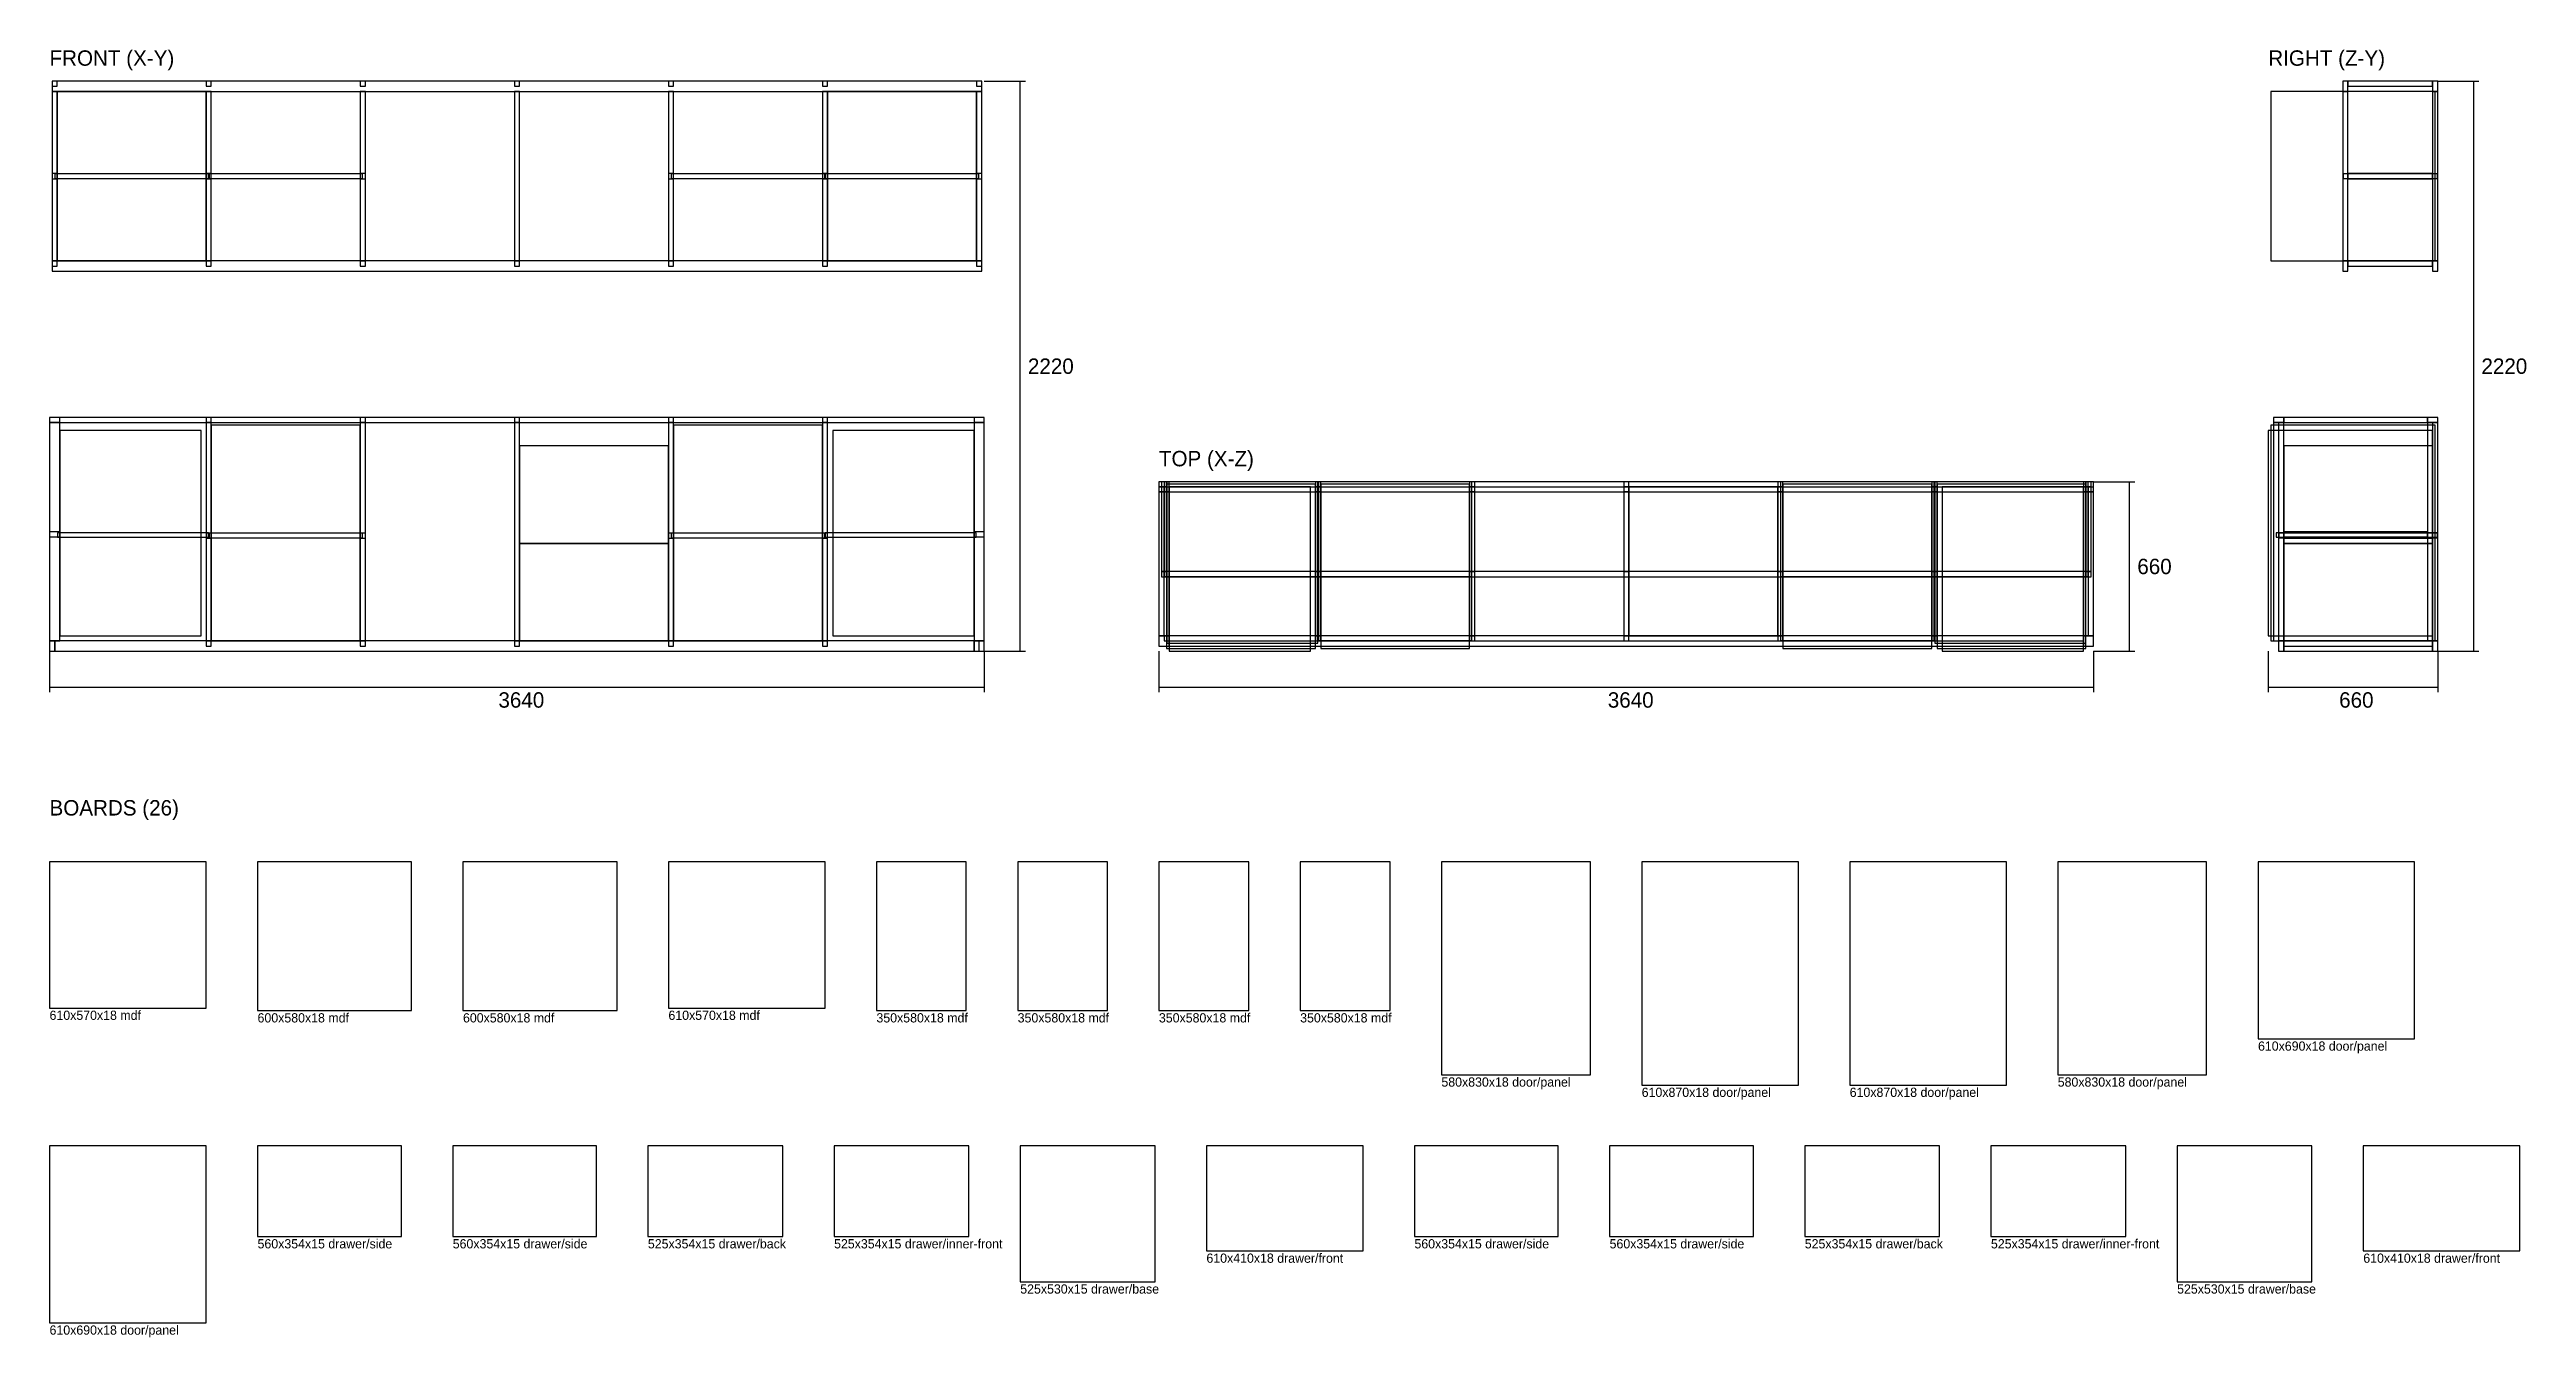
# Model space of a CAD drawing. Header units: millimetres. Extents: x 0 to 9645, y -2673 to 2343.
import ezdxf

# ---------------------------------------------------------------- set-up
doc = ezdxf.new("R2010")
doc.units = ezdxf.units.MM
for name, color, linetype in [('BOARDS', 3, 'CONTINUOUS'), ('CUTSHEET', 6, 'CONTINUOUS'), ('DIMS', 2, 'CONTINUOUS'), ('FITTINGS', 5, 'CONTINUOUS'), ('MEMBERS', 1, 'CONTINUOUS'), ('TEXT', 4, 'CONTINUOUS')]:
    doc.layers.add(name, color=color, linetype=linetype)

msp = doc.modelspace()

# ---------------------------------------------------------------- linework, layer by layer
at = {"layer": 'BOARDS'}
for p, q in [((619, 1859), (21, 1859)), ((21, 1859), (21, 1841)), ((21, 1841), (619, 1841)), ((619, 1841), (619, 1859)), ((1219, 1859), (621, 1859)), ((621, 1859), (621, 1841)), ((621, 1841), (1219, 1841)), ((1219, 1841), (1219, 1859)), ((3019, 1859), (2421, 1859)), ((2421, 1859), (2421, 1841)), ((2421, 1841), (3019, 1841)), ((3019, 1841), (3019, 1859)), ((3619, 1859), (3021, 1859)), ((3021, 1859), (3021, 1841)), ((3021, 1841), (3619, 1841)), ((3619, 1841), (3619, 1859)), ((9299, 1859), (8931, 1859)), ((8931, 1859), (8931, 1841)), ((9299, 1859), (8931, 1859)), ((8931, 1859), (8931, 1841)), ((9299, 1859), (8931, 1859)), ((8931, 1859), (8931, 1841)), ((9299, 1859), (8931, 1859)), ((8931, 1859), (8931, 1841)), ((8931, 1841), (9299, 1841)), ((8931, 1841), (9299, 1841)), ((8931, 1841), (9299, 1841)), ((8931, 1841), (9299, 1841)), ((9299, 1841), (9299, 1859)), ((9299, 1841), (9299, 1859)), ((9299, 1841), (9299, 1859)), ((9299, 1841), (9299, 1859)), ((4939, 659), (4341, 659)), ((4341, 659), (4341, 291)), ((4939, 659), (4351, 659)), ((4351, 659), (4351, 31)), ((4939, 31), (4939, 659)), ((4939, 291), (4939, 659)), ((5539, 659), (4941, 659)), ((4941, 659), (4941, 41)), ((5539, 659), (4941, 659)), ((4941, 659), (4941, 291)), ((5539, 41), (5539, 659)), ((5539, 291), (5539, 659)), ((7339, 659), (6741, 659)), ((6741, 659), (6741, 41)), ((7339, 659), (6741, 659)), ((6741, 659), (6741, 291)), ((7339, 41), (7339, 659)), ((7339, 291), (7339, 659)), ((7929, 659), (7341, 659)), ((7341, 659), (7341, 31)), ((7939, 659), (7341, 659)), ((7341, 659), (7341, 291)), ((7929, 31), (7929, 659)), ((7939, 291), (7939, 659)), ((619, 461.5), (31, 461.5)), ((31, 461.5), (31, 443.5)), ((31, 443.5), (619, 443.5)), ((619, 443.5), (619, 461.5)), ((1219, 459), (621, 459)), ((621, 459), (621, 441)), ((621, 441), (1219, 441)), ((1219, 441), (1219, 459)), ((3019, 459), (2421, 459)), ((2421, 459), (2421, 441)), ((2421, 441), (3019, 441)), ((3019, 441), (3019, 459)), ((3609, 461.5), (3021, 461.5)), ((3021, 461.5), (3021, 443.5)), ((3021, 443.5), (3609, 443.5)), ((3609, 443.5), (3609, 461.5)), ((9299, 461.5), (8671, 461.5)), ((8671, 461.5), (8671, 443.5)), ((9299, 461.5), (8671, 461.5)), ((8671, 461.5), (8671, 443.5)), ((8671, 443.5), (9299, 443.5)), ((8671, 443.5), (9299, 443.5)), ((9299, 459), (8681, 459)), ((8681, 459), (8681, 441)), ((9299, 459), (8681, 459)), ((8681, 459), (8681, 441)), ((8681, 441), (9299, 441)), ((8681, 441), (9299, 441)), ((9299, 443.5), (9299, 461.5)), ((9299, 443.5), (9299, 461.5)), ((9299, 441), (9299, 459)), ((9299, 441), (9299, 459)), ((4341, 291), (4939, 291)), ((4941, 291), (5539, 291)), ((6741, 291), (7339, 291)), ((7341, 291), (7939, 291)), ((4351, 31), (4939, 31)), ((4941, 41), (5539, 41)), ((6741, 41), (7339, 41)), ((7341, 31), (7929, 31))]:
    msp.add_line(p, q, dxfattribs=at)
at = {"layer": 'CUTSHEET'}
for p, q in [((610, -820), (0, -820)), ((0, -820), (0, -1390)), ((610, -1390), (610, -820)), ((1410, -820), (810, -820)), ((810, -820), (810, -1400)), ((1410, -1400), (1410, -820)), ((2210, -820), (1610, -820)), ((1610, -820), (1610, -1400)), ((2210, -1400), (2210, -820)), ((3020, -820), (2410, -820)), ((2410, -820), (2410, -1390)), ((3020, -1390), (3020, -820)), ((3570, -820), (3220, -820)), ((3220, -820), (3220, -1400)), ((3570, -1400), (3570, -820)), ((4120, -820), (3770, -820)), ((3770, -820), (3770, -1400)), ((4120, -1400), (4120, -820)), ((4670, -820), (4320, -820)), ((4320, -820), (4320, -1400)), ((4670, -1400), (4670, -820)), ((5220, -820), (4870, -820)), ((4870, -820), (4870, -1400)), ((5220, -1400), (5220, -820)), ((6000, -820), (5420, -820)), ((5420, -820), (5420, -1650)), ((6000, -1650), (6000, -820)), ((6810, -820), (6200, -820)), ((6200, -820), (6200, -1690)), ((6810, -1690), (6810, -820)), ((7620, -820), (7010, -820)), ((7010, -820), (7010, -1690)), ((7620, -1690), (7620, -820)), ((8400, -820), (7820, -820)), ((7820, -820), (7820, -1650)), ((8400, -1650), (8400, -820)), ((9210, -820), (8600, -820)), ((8600, -820), (8600, -1510)), ((9210, -1510), (9210, -820)), ((0, -1390), (610, -1390)), ((810, -1400), (1410, -1400)), ((1610, -1400), (2210, -1400)), ((2410, -1390), (3020, -1390)), ((3220, -1400), (3570, -1400)), ((3770, -1400), (4120, -1400)), ((4320, -1400), (4670, -1400)), ((4870, -1400), (5220, -1400)), ((8600, -1510), (9210, -1510)), ((5420, -1650), (6000, -1650)), ((6200, -1690), (6810, -1690)), ((7010, -1690), (7620, -1690)), ((7820, -1650), (8400, -1650)), ((610, -1926), (0, -1926)), ((0, -1926), (0, -2616)), ((610, -2616), (610, -1926)), ((1370, -1926), (810, -1926)), ((810, -1926), (810, -2280)), ((1370, -2280), (1370, -1926)), ((2130, -1926), (1570, -1926)), ((1570, -1926), (1570, -2280)), ((2130, -2280), (2130, -1926)), ((2855, -1926), (2330, -1926)), ((2330, -1926), (2330, -2280)), ((2855, -2280), (2855, -1926)), ((3580, -1926), (3055, -1926)), ((3055, -1926), (3055, -2280)), ((3580, -2280), (3580, -1926)), ((4305, -1926), (3780, -1926)), ((3780, -1926), (3780, -2456)), ((4305, -2456), (4305, -1926)), ((5115, -1926), (4505, -1926)), ((4505, -1926), (4505, -2336)), ((5115, -2336), (5115, -1926)), ((5875, -1926), (5315, -1926)), ((5315, -1926), (5315, -2280)), ((5875, -2280), (5875, -1926)), ((6635, -1926), (6075, -1926)), ((6075, -1926), (6075, -2280)), ((6635, -2280), (6635, -1926)), ((7360, -1926), (6835, -1926)), ((6835, -1926), (6835, -2280)), ((7360, -2280), (7360, -1926)), ((8085, -1926), (7560, -1926)), ((7560, -1926), (7560, -2280)), ((8085, -2280), (8085, -1926)), ((8810, -1926), (8285, -1926)), ((8285, -1926), (8285, -2456)), ((8810, -2456), (8810, -1926)), ((9620, -1926), (9010, -1926)), ((9010, -1926), (9010, -2336)), ((9620, -2336), (9620, -1926)), ((810, -2280), (1370, -2280)), ((1570, -2280), (2130, -2280)), ((2330, -2280), (2855, -2280)), ((3055, -2280), (3580, -2280)), ((5315, -2280), (5875, -2280)), ((6075, -2280), (6635, -2280)), ((6835, -2280), (7360, -2280)), ((7560, -2280), (8085, -2280)), ((4505, -2336), (5115, -2336)), ((9010, -2336), (9620, -2336)), ((3780, -2456), (4305, -2456)), ((8285, -2456), (8810, -2456)), ((0, -2616), (610, -2616))]:
    msp.add_line(p, q, dxfattribs=at)
at = {"layer": 'DIMS'}
for p, q in [((3640, 2220), (3800, 2220)), ((3780, 0), (3780, 2220)), ((9300, 2220), (9460, 2220)), ((9440, 0), (9440, 2220)), ((7960, 660), (8120, 660)), ((8100, 0), (8100, 660)), ((0, 0), (0, -160)), ((3640, 0), (3640, -160)), ((3640, 0), (3800, 0)), ((4320, 0), (4320, -160)), ((7960, 0), (7960, -160)), ((7960, 0), (8120, 0)), ((8640, 0), (8640, -160)), ((9300, 0), (9300, -160)), ((9300, 0), (9460, 0)), ((0, -140), (3640, -140)), ((4320, -140), (7960, -140)), ((8640, -140), (9300, -140))]:
    msp.add_line(p, q, dxfattribs=at)
at = {"layer": 'FITTINGS'}
for p, q in [((610, 2180), (30, 2180)), ((30, 2180), (30, 1520)), ((610, 1520), (610, 2180)), ((3610, 2180), (3030, 2180)), ((3030, 2180), (3030, 1520)), ((3610, 1520), (3610, 2180)), ((9290, 2180), (8650, 2180)), ((8650, 2180), (8650, 1520)), ((9290, 2180), (8650, 2180)), ((8650, 2180), (8650, 1520)), ((9290, 1520), (9290, 2180)), ((9290, 1520), (9290, 2180)), ((30, 1520), (610, 1520)), ((3030, 1520), (3610, 1520)), ((8650, 1520), (9290, 1520)), ((8650, 1520), (9290, 1520)), ((1210, 880), (630, 880)), ((630, 880), (630, 40)), ((1210, 40), (1210, 880)), ((3010, 880), (2430, 880)), ((2430, 880), (2430, 40)), ((3010, 40), (3010, 880)), ((9290, 880), (8650, 880)), ((8650, 880), (8650, 40)), ((9290, 880), (8650, 880)), ((8650, 880), (8650, 40)), ((9290, 40), (9290, 880)), ((9290, 40), (9290, 880)), ((590, 860), (40, 860)), ((40, 860), (40, 60)), ((590, 60), (590, 860)), ((2410, 800), (1830, 800)), ((1830, 800), (1830, 420)), ((2410, 420), (2410, 800)), ((3600, 860), (3050, 860)), ((3050, 860), (3050, 60)), ((3600, 60), (3600, 860)), ((9280, 860), (8640, 860)), ((8640, 860), (8640, 60)), ((9280, 860), (8640, 860)), ((8640, 860), (8640, 60)), ((9280, 800), (8700, 800)), ((8700, 800), (8700, 420)), ((9280, 60), (9280, 860)), ((9280, 60), (9280, 860)), ((9280, 420), (9280, 800)), ((4930, 650), (4350, 650)), ((4350, 650), (4350, 10)), ((4910, 640), (4360, 640)), ((4360, 640), (4360, 0)), ((4910, 0), (4910, 640)), ((4930, 10), (4930, 650)), ((5530, 650), (4950, 650)), ((4950, 650), (4950, 10)), ((5530, 10), (5530, 650)), ((6730, 640), (6150, 640)), ((6150, 640), (6150, 60)), ((6730, 640), (6150, 640)), ((6150, 640), (6150, 60)), ((6730, 60), (6730, 640)), ((6730, 60), (6730, 640)), ((7330, 650), (6750, 650)), ((6750, 650), (6750, 10)), ((7330, 10), (7330, 650)), ((7930, 650), (7350, 650)), ((7350, 650), (7350, 10)), ((7920, 640), (7370, 640)), ((7370, 640), (7370, 0)), ((7920, 0), (7920, 640)), ((7930, 10), (7930, 650)), ((2410, 420), (1830, 420)), ((1830, 420), (1830, 40)), ((1830, 420), (2410, 420)), ((2410, 40), (2410, 420)), ((9280, 420), (8700, 420)), ((8700, 420), (8700, 40)), ((8700, 420), (9280, 420)), ((9280, 40), (9280, 420)), ((40, 60), (590, 60)), ((630, 40), (1210, 40)), ((1830, 40), (2410, 40)), ((2430, 40), (3010, 40)), ((3050, 60), (3600, 60)), ((4350, 10), (4930, 10)), ((4360, 0), (4910, 0)), ((4950, 10), (5530, 10)), ((6150, 60), (6730, 60)), ((6150, 60), (6730, 60)), ((6750, 10), (7330, 10)), ((7350, 10), (7930, 10)), ((7370, 0), (7920, 0)), ((8640, 60), (9280, 60)), ((8640, 60), (9280, 60)), ((8650, 40), (9290, 40)), ((8650, 40), (9290, 40)), ((8700, 40), (9280, 40))]:
    msp.add_line(p, q, dxfattribs=at)
at = {"layer": 'MEMBERS'}
for p, q in [((3630, 2220), (10, 2220)), ((10, 2220), (10, 2180)), ((3630, 2220), (10, 2220)), ((10, 2220), (10, 2180)), ((30, 2220), (10, 2220)), ((10, 2220), (10, 2200)), ((30, 2200), (30, 2220)), ((630, 2220), (610, 2220)), ((610, 2220), (610, 2200)), ((630, 2200), (630, 2220)), ((1230, 2220), (1210, 2220)), ((1210, 2220), (1210, 2200)), ((1230, 2200), (1230, 2220)), ((1830, 2220), (1810, 2220)), ((1810, 2220), (1810, 2200)), ((1830, 2200), (1830, 2220)), ((2430, 2220), (2410, 2220)), ((2410, 2220), (2410, 2200)), ((2430, 2200), (2430, 2220)), ((3030, 2220), (3010, 2220)), ((3010, 2220), (3010, 2200)), ((3030, 2200), (3030, 2220)), ((3630, 2220), (3610, 2220)), ((3610, 2220), (3610, 2200)), ((3630, 2180), (3630, 2220)), ((3630, 2180), (3630, 2220)), ((3630, 2200), (3630, 2220)), ((8950, 2220), (8930, 2220)), ((8930, 2220), (8930, 2180)), ((8950, 2180), (8950, 2220)), ((9280, 2220), (8950, 2220)), ((8950, 2220), (8950, 2200)), ((9280, 2220), (8950, 2220)), ((8950, 2220), (8950, 2200)), ((9280, 2220), (8950, 2220)), ((8950, 2220), (8950, 2200)), ((9280, 2220), (8950, 2220)), ((8950, 2220), (8950, 2200)), ((9280, 2220), (8950, 2220)), ((8950, 2220), (8950, 2200)), ((9280, 2220), (8950, 2220)), ((8950, 2220), (8950, 2200)), ((9280, 2220), (8950, 2220)), ((8950, 2220), (8950, 2200)), ((9300, 2220), (9280, 2220)), ((9280, 2220), (9280, 2180)), ((9280, 2200), (9280, 2220)), ((9280, 2200), (9280, 2220)), ((9280, 2200), (9280, 2220)), ((9280, 2200), (9280, 2220)), ((9280, 2200), (9280, 2220)), ((9280, 2200), (9280, 2220)), ((9280, 2200), (9280, 2220)), ((9300, 2180), (9300, 2220)), ((10, 2200), (30, 2200)), ((30, 2180), (10, 2180)), ((10, 2180), (10, 1520)), ((30, 2180), (10, 2180)), ((10, 2180), (10, 1520)), ((10, 2180), (3630, 2180)), ((10, 2180), (3630, 2180)), ((30, 1520), (30, 2180)), ((30, 1520), (30, 2180)), ((610, 2200), (630, 2200)), ((630, 2180), (610, 2180)), ((610, 2180), (610, 1520)), ((630, 2180), (610, 2180)), ((610, 2180), (610, 1520)), ((630, 1520), (630, 2180)), ((630, 1520), (630, 2180)), ((1210, 2200), (1230, 2200)), ((1230, 2180), (1210, 2180)), ((1210, 2180), (1210, 1520)), ((1230, 2180), (1210, 2180)), ((1210, 2180), (1210, 1520)), ((1230, 1520), (1230, 2180)), ((1230, 1520), (1230, 2180)), ((1810, 2200), (1830, 2200)), ((1830, 2180), (1810, 2180)), ((1810, 2180), (1810, 1520)), ((1830, 2180), (1810, 2180)), ((1810, 2180), (1810, 1520)), ((1830, 1520), (1830, 2180)), ((1830, 1520), (1830, 2180)), ((2410, 2200), (2430, 2200)), ((2430, 2180), (2410, 2180)), ((2410, 2180), (2410, 1520)), ((2430, 2180), (2410, 2180)), ((2410, 2180), (2410, 1520)), ((2430, 1520), (2430, 2180)), ((2430, 1520), (2430, 2180)), ((3010, 2200), (3030, 2200)), ((3030, 2180), (3010, 2180)), ((3010, 2180), (3010, 1520)), ((3030, 2180), (3010, 2180)), ((3010, 2180), (3010, 1520)), ((3030, 1520), (3030, 2180)), ((3030, 1520), (3030, 2180)), ((3610, 2200), (3630, 2200)), ((3630, 2180), (3610, 2180)), ((3610, 2180), (3610, 1520)), ((3630, 2180), (3610, 2180)), ((3610, 2180), (3610, 1520)), ((3630, 1520), (3630, 2180)), ((3630, 1520), (3630, 2180)), ((8950, 2180), (8930, 2180)), ((8930, 2180), (8930, 1520)), ((8950, 2180), (8930, 2180)), ((8930, 2180), (8930, 1520)), ((8950, 2180), (8930, 2180)), ((8930, 2180), (8930, 1520)), ((8950, 2180), (8930, 2180)), ((8930, 2180), (8930, 1520)), ((8950, 2180), (8930, 2180)), ((8930, 2180), (8930, 1520)), ((8950, 2180), (8930, 2180)), ((8930, 2180), (8930, 1520)), ((8950, 2180), (8930, 2180)), ((8930, 2180), (8930, 1520)), ((8930, 2180), (8950, 2180)), ((8950, 2200), (9280, 2200)), ((8950, 2200), (9280, 2200)), ((8950, 2200), (9280, 2200)), ((8950, 2200), (9280, 2200)), ((8950, 2200), (9280, 2200)), ((8950, 2200), (9280, 2200)), ((8950, 2200), (9280, 2200)), ((8950, 1520), (8950, 2180)), ((8950, 1520), (8950, 2180)), ((8950, 1520), (8950, 2180)), ((8950, 1520), (8950, 2180)), ((8950, 1520), (8950, 2180)), ((8950, 1520), (8950, 2180)), ((8950, 1520), (8950, 2180)), ((9300, 2180), (9280, 2180)), ((9280, 2180), (9280, 1520)), ((9300, 2180), (9280, 2180)), ((9280, 2180), (9280, 1520)), ((9300, 2180), (9280, 2180)), ((9280, 2180), (9280, 1520)), ((9300, 2180), (9280, 2180)), ((9280, 2180), (9280, 1520)), ((9300, 2180), (9280, 2180)), ((9280, 2180), (9280, 1520)), ((9300, 2180), (9280, 2180)), ((9280, 2180), (9280, 1520)), ((9300, 2180), (9280, 2180)), ((9280, 2180), (9280, 1520)), ((9280, 2180), (9300, 2180)), ((9300, 1520), (9300, 2180)), ((9300, 1520), (9300, 2180)), ((9300, 1520), (9300, 2180)), ((9300, 1520), (9300, 2180)), ((9300, 1520), (9300, 2180)), ((9300, 1520), (9300, 2180)), ((9300, 1520), (9300, 2180)), ((30, 1860), (10, 1860)), ((10, 1860), (10, 1840)), ((10, 1840), (30, 1840)), ((30, 1840), (30, 1860)), ((630, 1860), (610, 1860)), ((610, 1860), (610, 1840)), ((610, 1840), (630, 1840)), ((630, 1840), (630, 1860)), ((1230, 1860), (1210, 1860)), ((1210, 1860), (1210, 1840)), ((1210, 1840), (1230, 1840)), ((1230, 1840), (1230, 1860)), ((2430, 1860), (2410, 1860)), ((2410, 1860), (2410, 1840)), ((2410, 1840), (2430, 1840)), ((2430, 1840), (2430, 1860)), ((3030, 1860), (3010, 1860)), ((3010, 1860), (3010, 1840)), ((3010, 1840), (3030, 1840)), ((3030, 1840), (3030, 1860)), ((3630, 1860), (3610, 1860)), ((3610, 1860), (3610, 1840)), ((3610, 1840), (3630, 1840)), ((3630, 1840), (3630, 1860)), ((9280, 1860), (8950, 1860)), ((8950, 1860), (8950, 1840)), ((9280, 1860), (8950, 1860)), ((8950, 1860), (8950, 1840)), ((9280, 1860), (8950, 1860)), ((8950, 1860), (8950, 1840)), ((9280, 1860), (8950, 1860)), ((8950, 1860), (8950, 1840)), ((9280, 1860), (8950, 1860)), ((8950, 1860), (8950, 1840)), ((9280, 1860), (8950, 1860)), ((8950, 1860), (8950, 1840)), ((8950, 1840), (9280, 1840)), ((8950, 1840), (9280, 1840)), ((8950, 1840), (9280, 1840)), ((8950, 1840), (9280, 1840)), ((8950, 1840), (9280, 1840)), ((8950, 1840), (9280, 1840)), ((9280, 1840), (9280, 1860)), ((9280, 1840), (9280, 1860)), ((9280, 1840), (9280, 1860)), ((9280, 1840), (9280, 1860)), ((9280, 1840), (9280, 1860)), ((9280, 1840), (9280, 1860)), ((3630, 1520), (10, 1520)), ((10, 1520), (10, 1480)), ((3630, 1520), (10, 1520)), ((10, 1520), (10, 1480)), ((10, 1520), (30, 1520)), ((10, 1520), (30, 1520)), ((30, 1520), (10, 1520)), ((10, 1520), (10, 1500)), ((10, 1500), (30, 1500)), ((10, 1480), (3630, 1480)), ((10, 1480), (3630, 1480)), ((30, 1500), (30, 1520)), ((610, 1520), (630, 1520)), ((610, 1520), (630, 1520)), ((630, 1520), (610, 1520)), ((610, 1520), (610, 1500)), ((610, 1500), (630, 1500)), ((630, 1500), (630, 1520)), ((1210, 1520), (1230, 1520)), ((1210, 1520), (1230, 1520)), ((1230, 1520), (1210, 1520)), ((1210, 1520), (1210, 1500)), ((1210, 1500), (1230, 1500)), ((1230, 1500), (1230, 1520)), ((1810, 1520), (1830, 1520)), ((1810, 1520), (1830, 1520)), ((1830, 1520), (1810, 1520)), ((1810, 1520), (1810, 1500)), ((1810, 1500), (1830, 1500)), ((1830, 1500), (1830, 1520)), ((2410, 1520), (2430, 1520)), ((2410, 1520), (2430, 1520)), ((2430, 1520), (2410, 1520)), ((2410, 1520), (2410, 1500)), ((2410, 1500), (2430, 1500)), ((2430, 1500), (2430, 1520)), ((3010, 1520), (3030, 1520)), ((3010, 1520), (3030, 1520)), ((3030, 1520), (3010, 1520)), ((3010, 1520), (3010, 1500)), ((3010, 1500), (3030, 1500)), ((3030, 1500), (3030, 1520)), ((3610, 1520), (3630, 1520)), ((3610, 1520), (3630, 1520)), ((3630, 1520), (3610, 1520)), ((3610, 1520), (3610, 1500)), ((3610, 1500), (3630, 1500)), ((3630, 1480), (3630, 1520)), ((3630, 1480), (3630, 1520)), ((3630, 1500), (3630, 1520)), ((8950, 1520), (8930, 1520)), ((8930, 1520), (8930, 1480)), ((8930, 1520), (8950, 1520)), ((8930, 1520), (8950, 1520)), ((8930, 1520), (8950, 1520)), ((8930, 1520), (8950, 1520)), ((8930, 1520), (8950, 1520)), ((8930, 1520), (8950, 1520)), ((8930, 1520), (8950, 1520)), ((8930, 1480), (8950, 1480)), ((8950, 1480), (8950, 1520)), ((9280, 1520), (8950, 1520)), ((8950, 1520), (8950, 1500)), ((9280, 1520), (8950, 1520)), ((8950, 1520), (8950, 1500)), ((9280, 1520), (8950, 1520)), ((8950, 1520), (8950, 1500)), ((9280, 1520), (8950, 1520)), ((8950, 1520), (8950, 1500)), ((9280, 1520), (8950, 1520)), ((8950, 1520), (8950, 1500)), ((9280, 1520), (8950, 1520)), ((8950, 1520), (8950, 1500)), ((9280, 1520), (8950, 1520)), ((8950, 1520), (8950, 1500)), ((8950, 1500), (9280, 1500)), ((8950, 1500), (9280, 1500)), ((8950, 1500), (9280, 1500)), ((8950, 1500), (9280, 1500)), ((8950, 1500), (9280, 1500)), ((8950, 1500), (9280, 1500)), ((8950, 1500), (9280, 1500)), ((9300, 1520), (9280, 1520)), ((9280, 1520), (9280, 1480)), ((9280, 1520), (9300, 1520)), ((9280, 1520), (9300, 1520)), ((9280, 1520), (9300, 1520)), ((9280, 1520), (9300, 1520)), ((9280, 1520), (9300, 1520)), ((9280, 1520), (9300, 1520)), ((9280, 1520), (9300, 1520)), ((9280, 1500), (9280, 1520)), ((9280, 1500), (9280, 1520)), ((9280, 1500), (9280, 1520)), ((9280, 1500), (9280, 1520)), ((9280, 1500), (9280, 1520)), ((9280, 1500), (9280, 1520)), ((9280, 1500), (9280, 1520)), ((9280, 1480), (9300, 1480)), ((9300, 1480), (9300, 1520)), ((3640, 910), (0, 910)), ((0, 910), (0, 890)), ((3640, 910), (0, 910)), ((0, 910), (0, 890)), ((40, 910), (0, 910)), ((0, 910), (0, 890)), ((40, 890), (0, 890)), ((0, 890), (0, 40)), ((40, 890), (0, 890)), ((0, 890), (0, 40)), ((0, 890), (3640, 890)), ((0, 890), (3640, 890)), ((0, 890), (40, 890)), ((40, 890), (40, 910)), ((40, 40), (40, 890)), ((40, 40), (40, 890)), ((630, 910), (610, 910)), ((610, 910), (610, 890)), ((630, 890), (610, 890)), ((610, 890), (610, 40)), ((630, 890), (610, 890)), ((610, 890), (610, 40)), ((610, 890), (630, 890)), ((630, 890), (630, 910)), ((630, 40), (630, 890)), ((630, 40), (630, 890)), ((1230, 910), (1210, 910)), ((1210, 910), (1210, 890)), ((1230, 890), (1210, 890)), ((1210, 890), (1210, 40)), ((1230, 890), (1210, 890)), ((1210, 890), (1210, 40)), ((1210, 890), (1230, 890)), ((1230, 890), (1230, 910)), ((1230, 40), (1230, 890)), ((1230, 40), (1230, 890)), ((1830, 910), (1810, 910)), ((1810, 910), (1810, 890)), ((1830, 890), (1810, 890)), ((1810, 890), (1810, 40)), ((1830, 890), (1810, 890)), ((1810, 890), (1810, 40)), ((1810, 890), (1830, 890)), ((1830, 890), (1830, 910)), ((1830, 40), (1830, 890)), ((1830, 40), (1830, 890)), ((2430, 910), (2410, 910)), ((2410, 910), (2410, 890)), ((2430, 890), (2410, 890)), ((2410, 890), (2410, 40)), ((2430, 890), (2410, 890)), ((2410, 890), (2410, 40)), ((2410, 890), (2430, 890)), ((2430, 890), (2430, 910)), ((2430, 40), (2430, 890)), ((2430, 40), (2430, 890)), ((3030, 910), (3010, 910)), ((3010, 910), (3010, 890)), ((3030, 890), (3010, 890)), ((3010, 890), (3010, 40)), ((3030, 890), (3010, 890)), ((3010, 890), (3010, 40)), ((3010, 890), (3030, 890)), ((3030, 890), (3030, 910)), ((3030, 40), (3030, 890)), ((3030, 40), (3030, 890)), ((3640, 910), (3600, 910)), ((3600, 910), (3600, 890)), ((3640, 890), (3600, 890)), ((3600, 890), (3600, 40)), ((3640, 890), (3600, 890)), ((3600, 890), (3600, 40)), ((3600, 890), (3640, 890)), ((3640, 890), (3640, 910)), ((3640, 890), (3640, 910)), ((3640, 890), (3640, 910)), ((3640, 40), (3640, 890)), ((3640, 40), (3640, 890)), ((8700, 910), (8660, 910)), ((8660, 910), (8660, 890)), ((8700, 890), (8660, 890)), ((8660, 890), (8660, 40)), ((8700, 890), (8660, 890)), ((8660, 890), (8660, 40)), ((8660, 890), (8700, 890)), ((8700, 890), (8680, 890)), ((8680, 890), (8680, 40)), ((8700, 890), (8680, 890)), ((8680, 890), (8680, 40)), ((8700, 890), (8680, 890)), ((8680, 890), (8680, 40)), ((8700, 890), (8680, 890)), ((8680, 890), (8680, 40)), ((8700, 890), (8680, 890)), ((8680, 890), (8680, 40)), ((8700, 890), (8700, 910)), ((9260, 910), (8700, 910)), ((8700, 910), (8700, 890)), ((9260, 910), (8700, 910)), ((8700, 910), (8700, 890)), ((9260, 910), (8700, 910)), ((8700, 910), (8700, 890)), ((9260, 910), (8700, 910)), ((8700, 910), (8700, 890)), ((9260, 910), (8700, 910)), ((8700, 910), (8700, 890)), ((9260, 910), (8700, 910)), ((8700, 910), (8700, 890)), ((9260, 910), (8700, 910)), ((8700, 910), (8700, 890)), ((8700, 40), (8700, 890)), ((8700, 40), (8700, 890)), ((8700, 40), (8700, 890)), ((8700, 40), (8700, 890)), ((8700, 40), (8700, 890)), ((8700, 40), (8700, 890)), ((8700, 40), (8700, 890)), ((8700, 890), (9260, 890)), ((8700, 890), (9260, 890)), ((8700, 890), (9260, 890)), ((8700, 890), (9260, 890)), ((8700, 890), (9260, 890)), ((8700, 890), (9260, 890)), ((8700, 890), (9260, 890)), ((9300, 910), (9260, 910)), ((9260, 910), (9260, 890)), ((9260, 890), (9260, 910)), ((9260, 890), (9260, 910)), ((9260, 890), (9260, 910)), ((9260, 890), (9260, 910)), ((9260, 890), (9260, 910)), ((9260, 890), (9260, 910)), ((9260, 890), (9260, 910)), ((9300, 890), (9260, 890)), ((9260, 890), (9260, 40)), ((9300, 890), (9260, 890)), ((9260, 890), (9260, 40)), ((9260, 890), (9300, 890)), ((9300, 890), (9280, 890)), ((9280, 890), (9280, 40)), ((9300, 890), (9280, 890)), ((9280, 890), (9280, 40)), ((9300, 890), (9280, 890)), ((9280, 890), (9280, 40)), ((9300, 890), (9280, 890)), ((9280, 890), (9280, 40)), ((9300, 890), (9280, 890)), ((9280, 890), (9280, 40)), ((9300, 890), (9300, 910)), ((9300, 40), (9300, 890)), ((9300, 40), (9300, 890)), ((9300, 40), (9300, 890)), ((9300, 40), (9300, 890)), ((9300, 40), (9300, 890)), ((9300, 40), (9300, 890)), ((9300, 40), (9300, 890)), ((7960, 660), (4320, 660)), ((4320, 660), (4320, 640)), ((4360, 660), (4320, 660)), ((4320, 660), (4320, 620)), ((7960, 660), (4320, 660)), ((4320, 660), (4320, 620)), ((4320, 640), (7960, 640)), ((4340, 640), (4320, 640)), ((4320, 640), (4320, 60)), ((4320, 620), (4360, 620)), ((4320, 620), (7960, 620)), ((4360, 620), (4320, 620)), ((4320, 620), (4320, 60)), ((4360, 620), (4320, 620)), ((4320, 620), (4320, 60)), ((7950, 660), (4330, 660)), ((4330, 660), (4330, 640)), ((4350, 660), (4330, 660)), ((4330, 660), (4330, 640)), ((7950, 660), (4330, 660)), ((4330, 660), (4330, 640)), ((4330, 640), (7950, 640)), ((4330, 640), (4350, 640)), ((4330, 640), (7950, 640)), ((4350, 640), (4330, 640)), ((4330, 640), (4330, 310)), ((4350, 640), (4330, 640)), ((4330, 640), (4330, 310)), ((4350, 640), (4330, 640)), ((4330, 640), (4330, 310)), ((4340, 60), (4340, 640)), ((4350, 640), (4350, 660)), ((4350, 310), (4350, 640)), ((4350, 310), (4350, 640)), ((4350, 310), (4350, 640)), ((4360, 620), (4360, 660)), ((4360, 60), (4360, 620)), ((4360, 60), (4360, 620)), ((4950, 660), (4930, 660)), ((4930, 660), (4930, 640)), ((4950, 660), (4930, 660)), ((4930, 660), (4930, 640)), ((4930, 640), (4950, 640)), ((4950, 640), (4930, 640)), ((4930, 640), (4930, 60)), ((4930, 640), (4950, 640)), ((4950, 640), (4930, 640)), ((4930, 640), (4930, 310)), ((4950, 640), (4930, 640)), ((4930, 640), (4930, 310)), ((4950, 640), (4930, 640)), ((4930, 640), (4930, 60)), ((4950, 640), (4930, 640)), ((4930, 640), (4930, 310)), ((4950, 620), (4930, 620)), ((4930, 620), (4930, 60)), ((4950, 640), (4950, 660)), ((4950, 640), (4950, 660)), ((4950, 60), (4950, 640)), ((4950, 310), (4950, 640)), ((4950, 310), (4950, 640)), ((4950, 60), (4950, 640)), ((4950, 310), (4950, 640)), ((4950, 60), (4950, 620)), ((5550, 660), (5530, 660)), ((5530, 660), (5530, 640)), ((5550, 660), (5530, 660)), ((5530, 660), (5530, 640)), ((5530, 640), (5550, 640)), ((5550, 640), (5530, 640)), ((5530, 640), (5530, 60)), ((5530, 640), (5550, 640)), ((5550, 640), (5530, 640)), ((5530, 640), (5530, 310)), ((5550, 640), (5530, 640)), ((5530, 640), (5530, 310)), ((5550, 640), (5530, 640)), ((5530, 640), (5530, 60)), ((5550, 640), (5530, 640)), ((5530, 640), (5530, 310)), ((5550, 620), (5530, 620)), ((5530, 620), (5530, 60)), ((5550, 640), (5550, 660)), ((5550, 640), (5550, 660)), ((5550, 60), (5550, 640)), ((5550, 310), (5550, 640)), ((5550, 310), (5550, 640)), ((5550, 60), (5550, 640)), ((5550, 310), (5550, 640)), ((5550, 60), (5550, 620)), ((6150, 660), (6130, 660)), ((6130, 660), (6130, 640)), ((6150, 660), (6130, 660)), ((6130, 660), (6130, 640)), ((6130, 640), (6150, 640)), ((6150, 640), (6130, 640)), ((6130, 640), (6130, 60)), ((6130, 640), (6150, 640)), ((6150, 640), (6130, 640)), ((6130, 640), (6130, 310)), ((6150, 640), (6130, 640)), ((6130, 640), (6130, 310)), ((6150, 620), (6130, 620)), ((6130, 620), (6130, 60)), ((6150, 640), (6150, 660)), ((6150, 640), (6150, 660)), ((6150, 60), (6150, 640)), ((6150, 310), (6150, 640)), ((6150, 310), (6150, 640)), ((6150, 60), (6150, 620)), ((6750, 660), (6730, 660)), ((6730, 660), (6730, 640)), ((6750, 660), (6730, 660)), ((6730, 660), (6730, 640)), ((6730, 640), (6750, 640)), ((6750, 640), (6730, 640)), ((6730, 640), (6730, 60)), ((6730, 640), (6750, 640)), ((6750, 640), (6730, 640)), ((6730, 640), (6730, 310)), ((6750, 640), (6730, 640)), ((6730, 640), (6730, 310)), ((6750, 640), (6730, 640)), ((6730, 640), (6730, 60)), ((6750, 640), (6730, 640)), ((6730, 640), (6730, 310)), ((6750, 620), (6730, 620)), ((6730, 620), (6730, 60)), ((6750, 640), (6750, 660)), ((6750, 640), (6750, 660)), ((6750, 60), (6750, 640)), ((6750, 310), (6750, 640)), ((6750, 310), (6750, 640)), ((6750, 60), (6750, 640)), ((6750, 310), (6750, 640)), ((6750, 60), (6750, 620)), ((7350, 660), (7330, 660)), ((7330, 660), (7330, 640)), ((7350, 660), (7330, 660)), ((7330, 660), (7330, 640)), ((7330, 640), (7350, 640)), ((7350, 640), (7330, 640)), ((7330, 640), (7330, 60)), ((7330, 640), (7350, 640)), ((7350, 640), (7330, 640)), ((7330, 640), (7330, 310)), ((7350, 640), (7330, 640)), ((7330, 640), (7330, 310)), ((7350, 640), (7330, 640)), ((7330, 640), (7330, 60)), ((7350, 640), (7330, 640)), ((7330, 640), (7330, 310)), ((7350, 620), (7330, 620)), ((7330, 620), (7330, 60)), ((7350, 640), (7350, 660)), ((7350, 640), (7350, 660)), ((7350, 60), (7350, 640)), ((7350, 310), (7350, 640)), ((7350, 310), (7350, 640)), ((7350, 60), (7350, 640)), ((7350, 310), (7350, 640)), ((7350, 60), (7350, 620)), ((7960, 660), (7920, 660)), ((7920, 660), (7920, 620)), ((7940, 640), (7920, 640)), ((7920, 640), (7920, 60)), ((7920, 620), (7960, 620)), ((7960, 620), (7920, 620)), ((7920, 620), (7920, 60)), ((7960, 620), (7920, 620)), ((7920, 620), (7920, 60)), ((7950, 660), (7930, 660)), ((7930, 660), (7930, 640)), ((7930, 640), (7950, 640)), ((7950, 640), (7930, 640)), ((7930, 640), (7930, 310)), ((7950, 640), (7930, 640)), ((7930, 640), (7930, 310)), ((7950, 640), (7930, 640)), ((7930, 640), (7930, 310)), ((7940, 60), (7940, 640)), ((7950, 640), (7950, 660)), ((7950, 640), (7950, 660)), ((7950, 640), (7950, 660)), ((7950, 310), (7950, 640)), ((7950, 310), (7950, 640)), ((7950, 310), (7950, 640)), ((7960, 640), (7960, 660)), ((7960, 620), (7960, 660)), ((7960, 620), (7960, 660)), ((7960, 60), (7960, 620)), ((7960, 60), (7960, 620)), ((40, 465), (0, 465)), ((0, 465), (0, 445)), ((0, 445), (40, 445)), ((40, 445), (40, 465)), ((630, 460), (610, 460)), ((610, 460), (610, 440)), ((610, 440), (630, 440)), ((630, 440), (630, 460)), ((1230, 460), (1210, 460)), ((1210, 460), (1210, 440)), ((1210, 440), (1230, 440)), ((1230, 440), (1230, 460)), ((2430, 460), (2410, 460)), ((2410, 460), (2410, 440)), ((2410, 440), (2430, 440)), ((2430, 440), (2430, 460)), ((3030, 460), (3010, 460)), ((3010, 460), (3010, 440)), ((3010, 440), (3030, 440)), ((3030, 440), (3030, 460)), ((3640, 465), (3600, 465)), ((3600, 465), (3600, 445)), ((3600, 445), (3640, 445)), ((3640, 445), (3640, 465)), ((9260, 465), (8700, 465)), ((8700, 465), (8700, 445)), ((9260, 465), (8700, 465)), ((8700, 465), (8700, 445)), ((9280, 460), (8700, 460)), ((8700, 460), (8700, 440)), ((9280, 460), (8700, 460)), ((8700, 460), (8700, 440)), ((9280, 460), (8700, 460)), ((8700, 460), (8700, 440)), ((9280, 460), (8700, 460)), ((8700, 460), (8700, 440)), ((8700, 445), (9260, 445)), ((8700, 445), (9260, 445)), ((8700, 440), (9280, 440)), ((8700, 440), (9280, 440)), ((8700, 440), (9280, 440)), ((8700, 440), (9280, 440)), ((9260, 445), (9260, 465)), ((9260, 445), (9260, 465)), ((9280, 440), (9280, 460)), ((9280, 440), (9280, 460)), ((9280, 440), (9280, 460)), ((9280, 440), (9280, 460)), ((7950, 310), (4330, 310)), ((4330, 310), (4330, 290)), ((4350, 310), (4330, 310)), ((4330, 310), (4330, 290)), ((7950, 310), (4330, 310)), ((4330, 310), (4330, 290)), ((4330, 310), (4350, 310)), ((4330, 310), (4350, 310)), ((4330, 310), (4350, 310)), ((4330, 290), (7950, 290)), ((4330, 290), (4350, 290)), ((4330, 290), (7950, 290)), ((4350, 290), (4350, 310)), ((4950, 310), (4930, 310)), ((4930, 310), (4930, 290)), ((4930, 310), (4950, 310)), ((4930, 310), (4950, 310)), ((4930, 310), (4950, 310)), ((4930, 290), (4950, 290)), ((4950, 290), (4950, 310)), ((5550, 310), (5530, 310)), ((5530, 310), (5530, 290)), ((5530, 310), (5550, 310)), ((5530, 310), (5550, 310)), ((5530, 310), (5550, 310)), ((5530, 290), (5550, 290)), ((5550, 290), (5550, 310)), ((6150, 310), (6130, 310)), ((6130, 310), (6130, 290)), ((6130, 310), (6150, 310)), ((6130, 310), (6150, 310)), ((6130, 290), (6150, 290)), ((6150, 290), (6150, 310)), ((6750, 310), (6730, 310)), ((6730, 310), (6730, 290)), ((6730, 310), (6750, 310)), ((6730, 310), (6750, 310)), ((6730, 310), (6750, 310)), ((6730, 290), (6750, 290)), ((6750, 290), (6750, 310)), ((7350, 310), (7330, 310)), ((7330, 310), (7330, 290)), ((7330, 310), (7350, 310)), ((7330, 310), (7350, 310)), ((7330, 310), (7350, 310)), ((7330, 290), (7350, 290)), ((7350, 290), (7350, 310)), ((7950, 310), (7930, 310)), ((7930, 310), (7930, 290)), ((7930, 310), (7950, 310)), ((7930, 310), (7950, 310)), ((7930, 310), (7950, 310)), ((7930, 290), (7950, 290)), ((7950, 290), (7950, 310)), ((7950, 290), (7950, 310)), ((7950, 290), (7950, 310)), ((3640, 40), (0, 40)), ((0, 40), (0, 0)), ((0, 40), (40, 40)), ((0, 40), (40, 40)), ((20, 40), (0, 40)), ((0, 40), (0, 0)), ((0, 0), (3640, 0)), ((0, 0), (20, 0)), ((3600, 40), (20, 40)), ((20, 40), (20, 0)), ((20, 0), (20, 40)), ((20, 0), (3600, 0)), ((610, 40), (630, 40)), ((610, 40), (630, 40)), ((630, 40), (610, 40)), ((610, 40), (610, 20)), ((610, 20), (630, 20)), ((630, 20), (630, 40)), ((1210, 40), (1230, 40)), ((1210, 40), (1230, 40)), ((1230, 40), (1210, 40)), ((1210, 40), (1210, 20)), ((1210, 20), (1230, 20)), ((1230, 20), (1230, 40)), ((1810, 40), (1830, 40)), ((1810, 40), (1830, 40)), ((1830, 40), (1810, 40)), ((1810, 40), (1810, 20)), ((1810, 20), (1830, 20)), ((1830, 20), (1830, 40)), ((2410, 40), (2430, 40)), ((2410, 40), (2430, 40)), ((2430, 40), (2410, 40)), ((2410, 40), (2410, 20)), ((2410, 20), (2430, 20)), ((2430, 20), (2430, 40)), ((3010, 40), (3030, 40)), ((3010, 40), (3030, 40)), ((3030, 40), (3010, 40)), ((3010, 40), (3010, 20)), ((3010, 20), (3030, 20)), ((3030, 20), (3030, 40)), ((3600, 0), (3600, 40)), ((3600, 40), (3640, 40)), ((3600, 40), (3640, 40)), ((3620, 40), (3600, 40)), ((3600, 40), (3600, 0)), ((3600, 0), (3620, 0)), ((3620, 0), (3620, 40)), ((3640, 0), (3640, 40)), ((4360, 60), (4320, 60)), ((4320, 60), (4320, 20)), ((7960, 60), (4320, 60)), ((4320, 60), (4320, 20)), ((4320, 60), (4340, 60)), ((4320, 60), (4360, 60)), ((4320, 60), (4360, 60)), ((4320, 20), (4360, 20)), ((4320, 20), (7960, 20)), ((7920, 60), (4340, 60)), ((4340, 60), (4340, 40)), ((4340, 40), (7920, 40)), ((4360, 20), (4360, 60)), ((4950, 60), (4930, 60)), ((4930, 60), (4930, 40)), ((4930, 60), (4950, 60)), ((4930, 60), (4950, 60)), ((4930, 60), (4950, 60)), ((4930, 40), (4950, 40)), ((4950, 40), (4950, 60)), ((5550, 60), (5530, 60)), ((5530, 60), (5530, 40)), ((5530, 60), (5550, 60)), ((5530, 60), (5550, 60)), ((5530, 60), (5550, 60)), ((5530, 40), (5550, 40)), ((5550, 40), (5550, 60)), ((6150, 60), (6130, 60)), ((6130, 60), (6130, 40)), ((6130, 60), (6150, 60)), ((6130, 60), (6150, 60)), ((6130, 40), (6150, 40)), ((6150, 40), (6150, 60)), ((6750, 60), (6730, 60)), ((6730, 60), (6730, 40)), ((6730, 60), (6750, 60)), ((6730, 60), (6750, 60)), ((6730, 60), (6750, 60)), ((6730, 40), (6750, 40)), ((6750, 40), (6750, 60)), ((7350, 60), (7330, 60)), ((7330, 60), (7330, 40)), ((7330, 60), (7350, 60)), ((7330, 60), (7350, 60)), ((7330, 60), (7350, 60)), ((7330, 40), (7350, 40)), ((7350, 40), (7350, 60)), ((7920, 40), (7920, 60)), ((7960, 60), (7920, 60)), ((7920, 60), (7920, 20)), ((7920, 60), (7940, 60)), ((7920, 60), (7960, 60)), ((7920, 60), (7960, 60)), ((7920, 20), (7960, 20)), ((7960, 20), (7960, 60)), ((7960, 20), (7960, 60)), ((8660, 40), (8700, 40)), ((8660, 40), (8700, 40)), ((8700, 40), (8680, 40)), ((8680, 40), (8680, 0)), ((8680, 40), (8700, 40)), ((8680, 40), (8700, 40)), ((8680, 40), (8700, 40)), ((8680, 40), (8700, 40)), ((8680, 40), (8700, 40)), ((8680, 0), (8700, 0)), ((8700, 0), (8700, 40)), ((9280, 40), (8700, 40)), ((8700, 40), (8700, 0)), ((9280, 40), (8700, 40)), ((8700, 40), (8700, 20)), ((9280, 40), (8700, 40)), ((8700, 40), (8700, 20)), ((9280, 40), (8700, 40)), ((8700, 40), (8700, 20)), ((9280, 40), (8700, 40)), ((8700, 40), (8700, 20)), ((9280, 40), (8700, 40)), ((8700, 40), (8700, 20)), ((9280, 40), (8700, 40)), ((8700, 40), (8700, 0)), ((8700, 20), (9280, 20)), ((8700, 20), (9280, 20)), ((8700, 20), (9280, 20)), ((8700, 20), (9280, 20)), ((8700, 20), (9280, 20)), ((8700, 0), (9280, 0)), ((8700, 0), (9280, 0)), ((9260, 40), (9300, 40)), ((9260, 40), (9300, 40)), ((9300, 40), (9280, 40)), ((9280, 40), (9280, 0)), ((9280, 40), (9300, 40)), ((9280, 40), (9300, 40)), ((9280, 40), (9300, 40)), ((9280, 40), (9300, 40)), ((9280, 40), (9300, 40)), ((9280, 0), (9280, 40)), ((9280, 20), (9280, 40)), ((9280, 20), (9280, 40)), ((9280, 20), (9280, 40)), ((9280, 20), (9280, 40)), ((9280, 20), (9280, 40)), ((9280, 0), (9280, 40)), ((9280, 0), (9300, 0)), ((9300, 0), (9300, 40))]:
    msp.add_line(p, q, dxfattribs=at)

# ---------------------------------------------------------------- texts
at = {"layer": 'DIMS'}
for s, p in [('2220', (3810, 1080)), ('2220', (9470, 1080)), ('660', (8130, 300)), ('3640', (1748, -220)), ('3640', (6068, -220)), ('660', (8916, -220))]:
    msp.add_text(s, height=60, dxfattribs=at).set_placement(p)
at = {"layer": 'TEXT'}
for s, height, p in [('FRONT (X-Y)', 60, (0, 2280)), ('RIGHT (Z-Y)', 60, (8640, 2280)), ('TOP (X-Z)', 60, (4320, 720)), ('BOARDS (26)', 60, (0, -640)), ('610x570x18 mdf', 36, (0, -1436)), ('600x580x18 mdf', 36, (810, -1446)), ('600x580x18 mdf', 36, (1610, -1446)), ('610x570x18 mdf', 36, (2410, -1436)), ('350x580x18 mdf', 36, (3220, -1446)), ('350x580x18 mdf', 36, (3770, -1446)), ('350x580x18 mdf', 36, (4320, -1446)), ('350x580x18 mdf', 36, (4870, -1446)), ('610x690x18 door/panel', 36, (8600, -1556)), ('580x830x18 door/panel', 36, (5420, -1696)), ('610x870x18 door/panel', 36, (6200, -1736)), ('610x870x18 door/panel', 36, (7010, -1736)), ('580x830x18 door/panel', 36, (7820, -1696)), ('560x354x15 drawer/side', 36, (810, -2326)), ('560x354x15 drawer/side', 36, (1570, -2326)), ('525x354x15 drawer/back', 36, (2330, -2326)), ('525x354x15 drawer/inner-front', 36, (3055, -2326)), ('560x354x15 drawer/side', 36, (5315, -2326)), ('560x354x15 drawer/side', 36, (6075, -2326)), ('525x354x15 drawer/back', 36, (6835, -2326)), ('525x354x15 drawer/inner-front', 36, (7560, -2326)), ('610x410x18 drawer/front', 36, (4505, -2382)), ('610x410x18 drawer/front', 36, (9010, -2382)), ('525x530x15 drawer/base', 36, (3780, -2502)), ('525x530x15 drawer/base', 36, (8285, -2502)), ('610x690x18 door/panel', 36, (0, -2662))]:
    msp.add_text(s, height=height, dxfattribs=at).set_placement(p)

doc.saveas('drawing.dxf')
